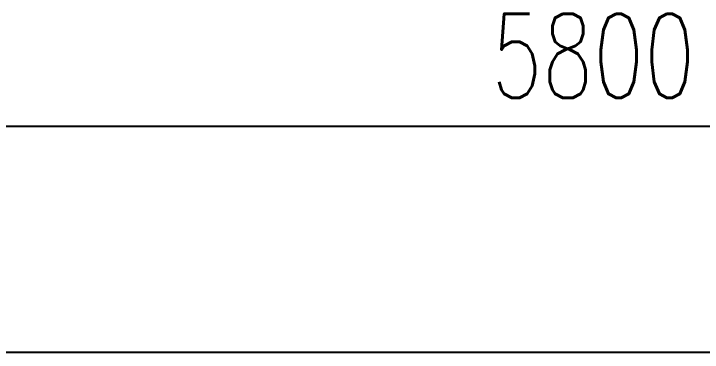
# Model space of a CAD drawing. Extents: x 3753737 to 4713801, y -857380 to 24339.
# Drawn here: x 4225663 to 4228099, y -711743 to -710545 of the extents above; entities that cross this region are included whole.
import ezdxf

# ---------------------------------------------------------------- set-up
doc = ezdxf.new("R2010")
doc.units = 0
doc.header["$LTSCALE"] = 1000
doc.header["$MEASUREMENT"] = 0
doc.layers.get('0').update_dxf_attribs({"linetype": 'CONTINUOUS'})
doc.layers.get('Defpoints').update_dxf_attribs({"linetype": 'CONTINUOUS'})
doc.layers.add('!!电气', color=1, linetype='CONTINUOUS')
doc.layers.add('AXIS', color=114, linetype='CONTINUOUS', lineweight=20)
doc.styles.add('_TCH_DIM_T3', font='SIMPLEX.shx', dxfattribs={"width": 0.705882, "bigfont": 'GBCBIG.shx'})
doc.dimstyles.new('_TCH_ARCH&&100', dxfattribs={"dimtxt": 297.5, "dimasz": 100, "dimexe": 250, "dimexo": 300, "dimgap": 100, "dimtad": 1, "dimdec": 0, "dimzin": 0, "dimdsep": 46, "dimtxsty": '_TCH_DIM_T3', "dimblk": 'ARCHTICK', "dimcen": 0.09, "dimclrt": 7, "dimazin": 2, "dimtfac": 1, "dimtdec": 0, "dimtix": 1, "dimtmove": 2, "dimatfit": 3, "dimfxl": 1, "dimtolj": 1, "dimtzin": 0, "dimarcsym": 0})

# ---------------------------------------------------------------- blocks, each defined once
blk = doc.blocks.new('_ArchTick')
at = {"color": 0, "linetype": 'ByBlock', "const_width": 0.15}
blk.add_lwpolyline([(-0.5, -0.5), (0.5, 0.5)], dxfattribs=at)
blk = doc.blocks.new('*D458')
at = {"layer": 'AXIS', "color": 0, "lineweight": -2, "transparency": 16777216}
for p, q in [((-100, -944.9), (-100, -2669.9)), ((50100, -944.9), (50100, -2669.9)), ((-100, -2419.9), (50100, -2419.9))]:
    blk.add_line(p, q, dxfattribs=at)
at = {"layer": 'Defpoints', "color": 0, "transparency": 16777216}
for p in [(-100, -644.9), (50100, -644.9), (50100, -2419.9)]:
    blk.add_point(p, dxfattribs=at)
at = {"layer": 'AXIS', "color": 0, "lineweight": -2, "transparency": 16777216, "xscale": 100, "yscale": 100, "zscale": 100, "rotation": 180}
blk.add_blockref('_ArchTick', (-100, -2419.9), dxfattribs=at)
at = {"layer": 'AXIS', "color": 0, "lineweight": -2, "transparency": 16777216, "xscale": 100, "yscale": 100, "zscale": 100}
blk.add_blockref('_ArchTick', (50100, -2419.9), dxfattribs=at)
at = {"layer": 'AXIS', "color": 7, "transparency": 16777216, "insert": (25000, -2171.1), "char_height": 297.5, "attachment_point": 5, "style": '_TCH_DIM_T3'}
blk.add_mtext('\\A1;50200', dxfattribs=at)
blk = doc.blocks.new('*D464')
at = {"layer": 'AXIS', "color": 0, "lineweight": -2, "transparency": 16777216}
for p, q in [((15700, -944.9), (15700, -1869.9)), ((21500, -944.9), (21500, -1869.9)), ((15700, -1619.9), (21500, -1619.9))]:
    blk.add_line(p, q, dxfattribs=at)
at = {"layer": 'Defpoints', "color": 0, "transparency": 16777216}
for p in [(15700, -644.9), (21500, -644.9), (21500, -1619.9)]:
    blk.add_point(p, dxfattribs=at)
at = {"layer": 'AXIS', "color": 0, "lineweight": -2, "transparency": 16777216, "xscale": 100, "yscale": 100, "zscale": 100, "rotation": 180}
blk.add_blockref('_ArchTick', (15700, -1619.9), dxfattribs=at)
at = {"layer": 'AXIS', "color": 0, "lineweight": -2, "transparency": 16777216, "xscale": 100, "yscale": 100, "zscale": 100}
blk.add_blockref('_ArchTick', (21500, -1619.9), dxfattribs=at)
at = {"layer": 'AXIS', "color": 7, "transparency": 16777216, "insert": (18600, -1371.1), "char_height": 297.5, "attachment_point": 5, "style": '_TCH_DIM_T3'}
blk.add_mtext('\\A1;5800', dxfattribs=at)
blk = doc.blocks.new('A$C1C403CBE')
at = {"layer": 'AXIS'}
for p1, p2, distance, text, picture, middle in [((-100, -644.9), (50100, -644.9), -1775, '50200', '*D458', (25000, -2171.1)), ((15700, -644.9), (21500, -644.9), -975, '5800', '*D464', (18600, -1371.1))]:
    dim = blk.add_aligned_dim(p1=p1, p2=p2, distance=distance, text=text, dimstyle='_TCH_ARCH&&100', dxfattribs=at)
    dim.commit()
    dim.dimension.update_dxf_attribs({"geometry": picture, "text_midpoint": middle})

msp = doc.modelspace()

# ---------------------------------------------------------------- block references
at = {"layer": '!!电气'}
msp.add_blockref('A$C1C403CBE', (4209113.4, -709322.9), dxfattribs=at)

doc.saveas('drawing.dxf')
